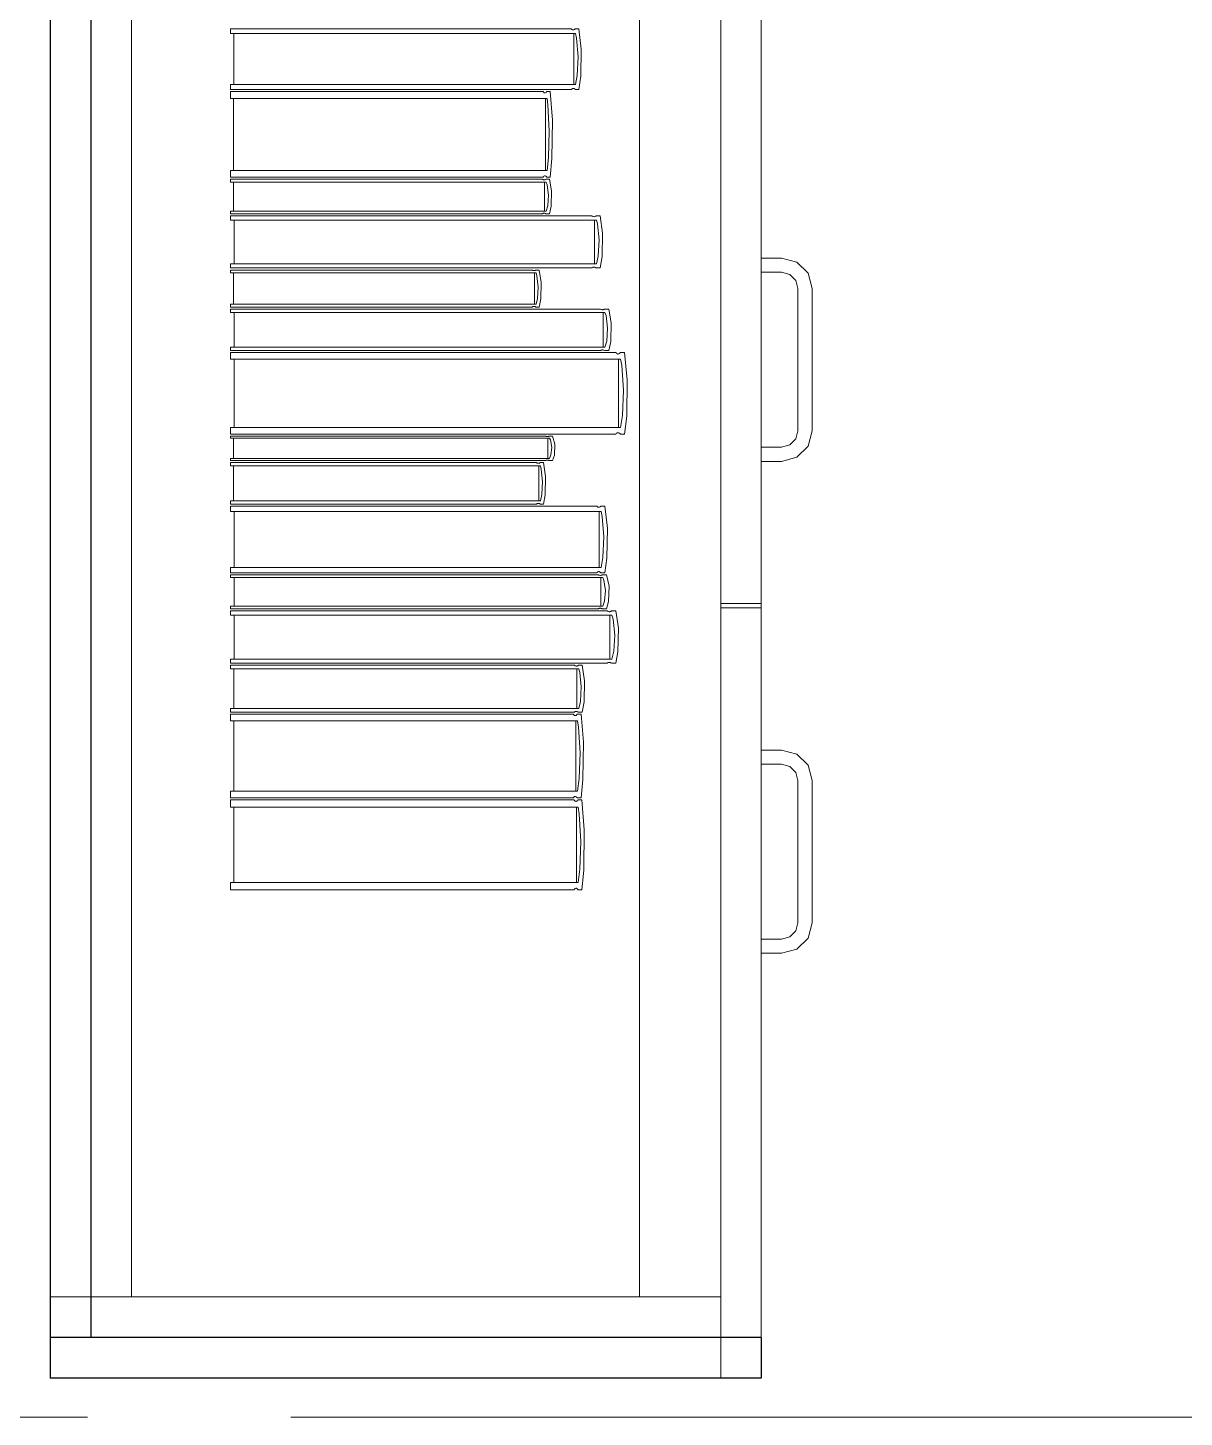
# Model space of a CAD drawing. Header units: inches. Extents: x -38 to 5698, y -33 to 92.
# Drawn here: x 130.109 to 130.678, y 10.002 to 10.685 of the extents above; entities that cross this region are included whole.
import ezdxf

# ---------------------------------------------------------------- set-up
doc = ezdxf.new("R2010")
doc.units = ezdxf.units.IN
doc.header["$MEASUREMENT"] = 0
doc.set_wipeout_variables(frame=1)
doc.linetypes.add('Punto & Raya', pattern=[0.65, 0.5, -0.075, 0, -0.075])
doc.linetypes.add('Wipeout_Contour', pattern=[1, 0, -1])
doc.layers.add('Interior - Mobiliario', color=7, linetype='Continuous')
doc.layers.add('Marcador - Secciones', color=251, linetype='Continuous')

msp = doc.modelspace()

# ---------------------------------------------------------------- linework, layer by layer
at = {"layer": 'Interior - Mobiliario', "color": 175, "linetype": 'Continuous', "lineweight": 13}
for p, q in [((130.13998, 11.50106), (130.13998, 10.04106)), ((130.44998, 10.04106), (130.44998, 11.50106)), ((130.15998, 10.06106), (130.15998, 11.48106)), ((130.40998, 11.48106), (130.40998, 10.06106)), ((130.44998, 10.06106), (130.44998, 11.48106)), ((130.44998, 10.76106), (130.44998, 10.40206)), ((130.46998, 10.76106), (130.46998, 10.40206)), ((130.37647, 10.68485), (130.20863, 10.68485)), ((130.20863, 10.68485), (130.20863, 10.68246)), ((130.37656, 10.68473), (130.37647, 10.68485)), ((130.37678, 10.68455), (130.37656, 10.68473)), ((130.37701, 10.68442), (130.37678, 10.68455)), ((130.37726, 10.68435), (130.37701, 10.68442)), ((130.37751, 10.68435), (130.37726, 10.68435)), ((130.37776, 10.6844), (130.37751, 10.68435)), ((130.378, 10.68452), (130.37776, 10.6844)), ((130.37822, 10.68469), (130.378, 10.68452)), ((130.37837, 10.68485), (130.37822, 10.68469)), ((130.38023, 10.68485), (130.37837, 10.68485)), ((130.38138, 10.6749), (130.38023, 10.68485)), ((130.20863, 10.68246), (130.37852, 10.68246)), ((130.21035, 10.68246), (130.21035, 10.6574)), ((130.37766, 10.6574), (130.37766, 10.68246)), ((130.37852, 10.68246), (130.37902, 10.6802)), ((130.37902, 10.6802), (130.37974, 10.67105)), ((130.37974, 10.67105), (130.3793, 10.66187)), ((130.38117, 10.66156), (130.38138, 10.6749)), ((130.37852, 10.6574), (130.20863, 10.6574)), ((130.20863, 10.6574), (130.20863, 10.65501)), ((130.3793, 10.66187), (130.37852, 10.6574)), ((130.38023, 10.65501), (130.38117, 10.66156)), ((130.20863, 10.65501), (130.37647, 10.65501)), ((130.36262, 10.65401), (130.20863, 10.65401)), ((130.20863, 10.65401), (130.20863, 10.65064)), ((130.20863, 10.65064), (130.3645, 10.65064)), ((130.21021, 10.65064), (130.21021, 10.61519)), ((130.3627, 10.65385), (130.36262, 10.65401)), ((130.3629, 10.65359), (130.3627, 10.65385)), ((130.36312, 10.65341), (130.3629, 10.65359)), ((130.36335, 10.65332), (130.36312, 10.65341)), ((130.36358, 10.65331), (130.36335, 10.65332)), ((130.36381, 10.65338), (130.36358, 10.65331)), ((130.36371, 10.61519), (130.36371, 10.65064)), ((130.36403, 10.65354), (130.36381, 10.65338)), ((130.36423, 10.65379), (130.36403, 10.65354)), ((130.36436, 10.65401), (130.36423, 10.65379)), ((130.36607, 10.65401), (130.36436, 10.65401)), ((130.3645, 10.65064), (130.36496, 10.64744)), ((130.36713, 10.63994), (130.36607, 10.65401)), ((130.37647, 10.65501), (130.37661, 10.65517)), ((130.37661, 10.65517), (130.37683, 10.65534)), ((130.37683, 10.65534), (130.37707, 10.65546)), ((130.37707, 10.65546), (130.37732, 10.65551)), ((130.37732, 10.65551), (130.37757, 10.6555)), ((130.37757, 10.6555), (130.37782, 10.65544)), ((130.37782, 10.65544), (130.37805, 10.65531)), ((130.37805, 10.65531), (130.37827, 10.65513)), ((130.37827, 10.65513), (130.37837, 10.65501)), ((130.37837, 10.65501), (130.38023, 10.65501)), ((130.36496, 10.64744), (130.36562, 10.6345)), ((130.36693, 10.62107), (130.36713, 10.63994)), ((130.36562, 10.6345), (130.36522, 10.62151)), ((130.3645, 10.61519), (130.20863, 10.61519)), ((130.20863, 10.61519), (130.20863, 10.61182)), ((130.36522, 10.62151), (130.3645, 10.61519)), ((130.36607, 10.61182), (130.36693, 10.62107)), ((130.20863, 10.61182), (130.36262, 10.61182)), ((130.36224, 10.61082), (130.20863, 10.61082)), ((130.20863, 10.61082), (130.20863, 10.60946)), ((130.20863, 10.60946), (130.36412, 10.60946)), ((130.2102, 10.60946), (130.2102, 10.5952)), ((130.36233, 10.61075), (130.36224, 10.61082)), ((130.36252, 10.61065), (130.36233, 10.61075)), ((130.36274, 10.61058), (130.36252, 10.61065)), ((130.36262, 10.61182), (130.36275, 10.61204)), ((130.36297, 10.61054), (130.36274, 10.61058)), ((130.36275, 10.61204), (130.36295, 10.61229)), ((130.36295, 10.61229), (130.36317, 10.61245)), ((130.3632, 10.61053), (130.36297, 10.61054)), ((130.36317, 10.61245), (130.3634, 10.61252)), ((130.36343, 10.61057), (130.3632, 10.61053)), ((130.36333, 10.5952), (130.36333, 10.60946)), ((130.3634, 10.61252), (130.36363, 10.61251)), ((130.36365, 10.61063), (130.36343, 10.61057)), ((130.36363, 10.61251), (130.36386, 10.61242)), ((130.36385, 10.61073), (130.36365, 10.61063)), ((130.36398, 10.61082), (130.36385, 10.61073)), ((130.36386, 10.61242), (130.36407, 10.61224)), ((130.36569, 10.61082), (130.36398, 10.61082)), ((130.36407, 10.61224), (130.36427, 10.61198)), ((130.36412, 10.60946), (130.36458, 10.60817)), ((130.36427, 10.61198), (130.36436, 10.61182)), ((130.36436, 10.61182), (130.36607, 10.61182)), ((130.36458, 10.60817), (130.36524, 10.60297)), ((130.36674, 10.60516), (130.36569, 10.61082)), ((130.36524, 10.60297), (130.36484, 10.59774)), ((130.36654, 10.59756), (130.36674, 10.60516)), ((130.36412, 10.5952), (130.20863, 10.5952)), ((130.20863, 10.5952), (130.20863, 10.59384)), ((130.36484, 10.59774), (130.36412, 10.5952)), ((130.36569, 10.59384), (130.36654, 10.59756)), ((130.20863, 10.59384), (130.36224, 10.59384)), ((130.38663, 10.59284), (130.20863, 10.59284)), ((130.20863, 10.59284), (130.20863, 10.59078)), ((130.20863, 10.59078), (130.3888, 10.59078)), ((130.21045, 10.59078), (130.21045, 10.56924)), ((130.36224, 10.59384), (130.36237, 10.59393)), ((130.36237, 10.59393), (130.36257, 10.59403)), ((130.36257, 10.59403), (130.36279, 10.59409)), ((130.36279, 10.59409), (130.36302, 10.59412)), ((130.36302, 10.59412), (130.36325, 10.59412)), ((130.36325, 10.59412), (130.36348, 10.59408)), ((130.36348, 10.59408), (130.36369, 10.59401)), ((130.36369, 10.59401), (130.36389, 10.5939)), ((130.36389, 10.5939), (130.36398, 10.59384)), ((130.36398, 10.59384), (130.36569, 10.59384)), ((130.38673, 10.59274), (130.38663, 10.59284)), ((130.38696, 10.59258), (130.38673, 10.59274)), ((130.38721, 10.59247), (130.38696, 10.59258)), ((130.38747, 10.59241), (130.38721, 10.59247)), ((130.38774, 10.59241), (130.38747, 10.59241)), ((130.388, 10.59246), (130.38774, 10.59241)), ((130.38789, 10.56924), (130.38789, 10.59078)), ((130.38826, 10.59255), (130.388, 10.59246)), ((130.38849, 10.5927), (130.38826, 10.59255)), ((130.38864, 10.59284), (130.38849, 10.5927)), ((130.39062, 10.59284), (130.38864, 10.59284)), ((130.3888, 10.59078), (130.38934, 10.58884)), ((130.38934, 10.58884), (130.3901, 10.58097)), ((130.39184, 10.58428), (130.39062, 10.59284)), ((130.3901, 10.58097), (130.38964, 10.57308)), ((130.39162, 10.57281), (130.39184, 10.58428)), ((130.3888, 10.56924), (130.20863, 10.56924)), ((130.20863, 10.56924), (130.20863, 10.56718)), ((130.20863, 10.56718), (130.38663, 10.56718)), ((130.38663, 10.56718), (130.38678, 10.56732)), ((130.38678, 10.56732), (130.38701, 10.56747)), ((130.38701, 10.56747), (130.38726, 10.56757)), ((130.38726, 10.56757), (130.38753, 10.56761)), ((130.38753, 10.56761), (130.3878, 10.56761)), ((130.3878, 10.56761), (130.38806, 10.56755)), ((130.38806, 10.56755), (130.38831, 10.56744)), ((130.38831, 10.56744), (130.38854, 10.56728)), ((130.38854, 10.56728), (130.38864, 10.56718)), ((130.38864, 10.56718), (130.39062, 10.56718)), ((130.38964, 10.57308), (130.3888, 10.56924)), ((130.39062, 10.56718), (130.39162, 10.57281)), ((130.47998, 10.57206), (130.46998, 10.57206)), ((130.46998, 10.57206), (130.46998, 10.56506)), ((130.48748, 10.57005), (130.47998, 10.57206)), ((130.49297, 10.56456), (130.48748, 10.57005)), ((130.35725, 10.56618), (130.20863, 10.56618)), ((130.20863, 10.56618), (130.20863, 10.56473)), ((130.20863, 10.56473), (130.35907, 10.56473)), ((130.21015, 10.56473), (130.21015, 10.54945)), ((130.35734, 10.56611), (130.35725, 10.56618)), ((130.35753, 10.566), (130.35734, 10.56611)), ((130.35774, 10.56593), (130.35753, 10.566)), ((130.35796, 10.56588), (130.35774, 10.56593)), ((130.35818, 10.56588), (130.35796, 10.56588)), ((130.3584, 10.56591), (130.35818, 10.56588)), ((130.35831, 10.54945), (130.35831, 10.56473)), ((130.35861, 10.56598), (130.3584, 10.56591)), ((130.35881, 10.56609), (130.35861, 10.56598)), ((130.35893, 10.56618), (130.35881, 10.56609)), ((130.36059, 10.56618), (130.35893, 10.56618)), ((130.35907, 10.56473), (130.35952, 10.56335)), ((130.35952, 10.56335), (130.36015, 10.55777)), ((130.36161, 10.56012), (130.36059, 10.56618)), ((130.36142, 10.55198), (130.36161, 10.56012)), ((130.46998, 10.56506), (130.47998, 10.56506)), ((130.47998, 10.56506), (130.48398, 10.56398)), ((130.48398, 10.56398), (130.4869, 10.56106)), ((130.4869, 10.56106), (130.48798, 10.55706)), ((130.49498, 10.55706), (130.49297, 10.56456)), ((130.36015, 10.55777), (130.35976, 10.55217)), ((130.48798, 10.55706), (130.48798, 10.48706)), ((130.49498, 10.48706), (130.49498, 10.55706)), ((130.35907, 10.54945), (130.20863, 10.54945)), ((130.20863, 10.54945), (130.20863, 10.54799)), ((130.20863, 10.54799), (130.35725, 10.54799)), ((130.39079, 10.54699), (130.20863, 10.54699)), ((130.20863, 10.54699), (130.20863, 10.54535)), ((130.35725, 10.54799), (130.35738, 10.54809)), ((130.35738, 10.54809), (130.35757, 10.54819)), ((130.35757, 10.54819), (130.35778, 10.54826)), ((130.35778, 10.54826), (130.358, 10.54829)), ((130.358, 10.54829), (130.35823, 10.54829)), ((130.35823, 10.54829), (130.35845, 10.54825)), ((130.35845, 10.54825), (130.35866, 10.54817)), ((130.35866, 10.54817), (130.35885, 10.54806)), ((130.35885, 10.54806), (130.35893, 10.54799)), ((130.35893, 10.54799), (130.36059, 10.54799)), ((130.35976, 10.55217), (130.35907, 10.54945)), ((130.36059, 10.54799), (130.36142, 10.55198)), ((130.39089, 10.54691), (130.39079, 10.54699)), ((130.39112, 10.54679), (130.39089, 10.54691)), ((130.39138, 10.5467), (130.39112, 10.54679)), ((130.39165, 10.54665), (130.39138, 10.5467)), ((130.39192, 10.54665), (130.39165, 10.54665)), ((130.3922, 10.54669), (130.39192, 10.54665)), ((130.39245, 10.54676), (130.3922, 10.54669)), ((130.3927, 10.54688), (130.39245, 10.54676)), ((130.39285, 10.54699), (130.3927, 10.54688)), ((130.39487, 10.54699), (130.39285, 10.54699)), ((130.39612, 10.54017), (130.39487, 10.54699)), ((130.20863, 10.54535), (130.39301, 10.54535)), ((130.2105, 10.54535), (130.2105, 10.52818)), ((130.39208, 10.52818), (130.39208, 10.54535)), ((130.39301, 10.54535), (130.39356, 10.5438)), ((130.39356, 10.5438), (130.39434, 10.53753)), ((130.39589, 10.53103), (130.39612, 10.54017)), ((130.39434, 10.53753), (130.39387, 10.53124)), ((130.39301, 10.52818), (130.20863, 10.52818)), ((130.20863, 10.52818), (130.20863, 10.52654)), ((130.20863, 10.52654), (130.39079, 10.52654)), ((130.39079, 10.52654), (130.39094, 10.52665)), ((130.39094, 10.52665), (130.39118, 10.52677)), ((130.39118, 10.52677), (130.39144, 10.52684)), ((130.39144, 10.52684), (130.39171, 10.52688)), ((130.39171, 10.52688), (130.39198, 10.52688)), ((130.39198, 10.52688), (130.39225, 10.52683)), ((130.39225, 10.52683), (130.39251, 10.52674)), ((130.39251, 10.52674), (130.39275, 10.52662)), ((130.39275, 10.52662), (130.39285, 10.52654)), ((130.39285, 10.52654), (130.39487, 10.52654)), ((130.39387, 10.53124), (130.39301, 10.52818)), ((130.39487, 10.52654), (130.39589, 10.53103)), ((130.39839, 10.52554), (130.20863, 10.52554)), ((130.20863, 10.52554), (130.20863, 10.52234)), ((130.20863, 10.52234), (130.4007, 10.52234)), ((130.21057, 10.52234), (130.21057, 10.48869)), ((130.39849, 10.52539), (130.39839, 10.52554)), ((130.39874, 10.52514), (130.39849, 10.52539)), ((130.399, 10.52497), (130.39874, 10.52514)), ((130.39928, 10.52488), (130.399, 10.52497)), ((130.39957, 10.52487), (130.39928, 10.52488)), ((130.39985, 10.52494), (130.39957, 10.52487)), ((130.39973, 10.48869), (130.39973, 10.52234)), ((130.40012, 10.5251), (130.39985, 10.52494)), ((130.40037, 10.52533), (130.40012, 10.5251)), ((130.40053, 10.52554), (130.40037, 10.52533)), ((130.40264, 10.52554), (130.40053, 10.52554)), ((130.4007, 10.52234), (130.40128, 10.5193)), ((130.40128, 10.5193), (130.40209, 10.50702)), ((130.40395, 10.51218), (130.40264, 10.52554)), ((130.40209, 10.50702), (130.40159, 10.49469)), ((130.4037, 10.49427), (130.40395, 10.51218)), ((130.40159, 10.49469), (130.4007, 10.48869)), ((130.40264, 10.48549), (130.4037, 10.49427)), ((130.4007, 10.48869), (130.20863, 10.48869)), ((130.20863, 10.48869), (130.20863, 10.48549)), ((130.20863, 10.48549), (130.39839, 10.48549)), ((130.39839, 10.48549), (130.39854, 10.4857)), ((130.39854, 10.4857), (130.39879, 10.48593)), ((130.39879, 10.48593), (130.39907, 10.48608)), ((130.39907, 10.48608), (130.39935, 10.48616)), ((130.39935, 10.48616), (130.39963, 10.48615)), ((130.39963, 10.48615), (130.39991, 10.48606)), ((130.39991, 10.48606), (130.40018, 10.48589)), ((130.40018, 10.48589), (130.40043, 10.48564)), ((130.40043, 10.48564), (130.40053, 10.48549)), ((130.40053, 10.48549), (130.40264, 10.48549)), ((130.48798, 10.48706), (130.4869, 10.48306)), ((130.49297, 10.47956), (130.49498, 10.48706)), ((130.36378, 10.48449), (130.20863, 10.48449)), ((130.20863, 10.48449), (130.20863, 10.48352)), ((130.20863, 10.48352), (130.36567, 10.48352)), ((130.21022, 10.48352), (130.21022, 10.47341)), ((130.36387, 10.48444), (130.36378, 10.48449)), ((130.36407, 10.48437), (130.36387, 10.48444)), ((130.36428, 10.48432), (130.36407, 10.48437)), ((130.36451, 10.48429), (130.36428, 10.48432)), ((130.36475, 10.48429), (130.36451, 10.48429)), ((130.36498, 10.48431), (130.36475, 10.48429)), ((130.36488, 10.47341), (130.36488, 10.48352)), ((130.3652, 10.48435), (130.36498, 10.48431)), ((130.3654, 10.48442), (130.3652, 10.48435)), ((130.36554, 10.48449), (130.3654, 10.48442)), ((130.36726, 10.48449), (130.36554, 10.48449)), ((130.36567, 10.48352), (130.36614, 10.48261)), ((130.36614, 10.48261), (130.36681, 10.47892)), ((130.36681, 10.47892), (130.3664, 10.47521)), ((130.36832, 10.48047), (130.36726, 10.48449)), ((130.36813, 10.47509), (130.36832, 10.48047)), ((130.46998, 10.47906), (130.46998, 10.47206)), ((130.47998, 10.47906), (130.46998, 10.47906)), ((130.48398, 10.48013), (130.47998, 10.47906)), ((130.4869, 10.48306), (130.48398, 10.48013)), ((130.48748, 10.47407), (130.49297, 10.47956)), ((130.36567, 10.47341), (130.20863, 10.47341)), ((130.20863, 10.47341), (130.20863, 10.47245)), ((130.20863, 10.47245), (130.36378, 10.47245)), ((130.35936, 10.47145), (130.20863, 10.47145)), ((130.20863, 10.47145), (130.20863, 10.46982)), ((130.35945, 10.47137), (130.35936, 10.47145)), ((130.35964, 10.47125), (130.35945, 10.47137)), ((130.35986, 10.47116), (130.35964, 10.47125)), ((130.36094, 10.47134), (130.36075, 10.47122)), ((130.36107, 10.47145), (130.36094, 10.47134)), ((130.36275, 10.47145), (130.36107, 10.47145)), ((130.36378, 10.46465), (130.36275, 10.47145)), ((130.36378, 10.47245), (130.36391, 10.47251)), ((130.36391, 10.47251), (130.36411, 10.47258)), ((130.36411, 10.47258), (130.36433, 10.47263)), ((130.36433, 10.47263), (130.36457, 10.47265)), ((130.36457, 10.47265), (130.3648, 10.47265)), ((130.3648, 10.47265), (130.36503, 10.47262)), ((130.36503, 10.47262), (130.36525, 10.47257)), ((130.36525, 10.47257), (130.36545, 10.4725)), ((130.36545, 10.4725), (130.36554, 10.47245)), ((130.36554, 10.47245), (130.36726, 10.47245)), ((130.3664, 10.47521), (130.36567, 10.47341)), ((130.36726, 10.47245), (130.36813, 10.47509)), ((130.46998, 10.47206), (130.47998, 10.47206)), ((130.47998, 10.47206), (130.48748, 10.47407)), ((130.20863, 10.46982), (130.36121, 10.46982)), ((130.21017, 10.46982), (130.21017, 10.4527)), ((130.36008, 10.47111), (130.35986, 10.47116)), ((130.36031, 10.47111), (130.36008, 10.47111)), ((130.36053, 10.47115), (130.36031, 10.47111)), ((130.36044, 10.4527), (130.36044, 10.46982)), ((130.36075, 10.47122), (130.36053, 10.47115)), ((130.36121, 10.46982), (130.36166, 10.46827)), ((130.36166, 10.46827), (130.36231, 10.46202)), ((130.36359, 10.45554), (130.36378, 10.46465)), ((130.36231, 10.46202), (130.36191, 10.45575)), ((130.36121, 10.4527), (130.20863, 10.4527)), ((130.20863, 10.4527), (130.20863, 10.45107)), ((130.20863, 10.45107), (130.35936, 10.45107)), ((130.35936, 10.45107), (130.35949, 10.45118)), ((130.35949, 10.45118), (130.35969, 10.4513)), ((130.35969, 10.4513), (130.35991, 10.45137)), ((130.35991, 10.45137), (130.36013, 10.45141)), ((130.36013, 10.45141), (130.36036, 10.45141)), ((130.36036, 10.45141), (130.36058, 10.45136)), ((130.36058, 10.45136), (130.36079, 10.45127)), ((130.36079, 10.45127), (130.36099, 10.45115)), ((130.36099, 10.45115), (130.36107, 10.45107)), ((130.36107, 10.45107), (130.36275, 10.45107)), ((130.36191, 10.45575), (130.36121, 10.4527)), ((130.36275, 10.45107), (130.36359, 10.45554)), ((130.38893, 10.45007), (130.20863, 10.45007)), ((130.20863, 10.45007), (130.20863, 10.44745)), ((130.20863, 10.44745), (130.39113, 10.44745)), ((130.21048, 10.44745), (130.21048, 10.4199)), ((130.38903, 10.44994), (130.38893, 10.45007)), ((130.38926, 10.44974), (130.38903, 10.44994)), ((130.38952, 10.4496), (130.38926, 10.44974)), ((130.38978, 10.44953), (130.38952, 10.4496)), ((130.39005, 10.44952), (130.38978, 10.44953)), ((130.39032, 10.44958), (130.39005, 10.44952)), ((130.39021, 10.4199), (130.39021, 10.44745)), ((130.39058, 10.44971), (130.39032, 10.44958)), ((130.39082, 10.44989), (130.39058, 10.44971)), ((130.39097, 10.45007), (130.39082, 10.44989)), ((130.39297, 10.45007), (130.39097, 10.45007)), ((130.39113, 10.44745), (130.39168, 10.44496)), ((130.39168, 10.44496), (130.39245, 10.4349)), ((130.39421, 10.43913), (130.39297, 10.45007)), ((130.39398, 10.42446), (130.39421, 10.43913)), ((130.39245, 10.4349), (130.39198, 10.42481)), ((130.39198, 10.42481), (130.39113, 10.4199)), ((130.39297, 10.41727), (130.39398, 10.42446)), ((130.39113, 10.4199), (130.20863, 10.4199)), ((130.20863, 10.4199), (130.20863, 10.41727)), ((130.20863, 10.41727), (130.38893, 10.41727)), ((130.38893, 10.41727), (130.38908, 10.41745)), ((130.38908, 10.41745), (130.38932, 10.41763)), ((130.38932, 10.41763), (130.38957, 10.41776)), ((130.38957, 10.41776), (130.38984, 10.41782)), ((130.38984, 10.41782), (130.39011, 10.41781)), ((130.39011, 10.41781), (130.39038, 10.41774)), ((130.39038, 10.41774), (130.39063, 10.4176)), ((130.39063, 10.4176), (130.39087, 10.4174)), ((130.39087, 10.4174), (130.39097, 10.41727)), ((130.39097, 10.41727), (130.39297, 10.41727)), ((130.38973, 10.41627), (130.20863, 10.41627)), ((130.20863, 10.41627), (130.20863, 10.41493)), ((130.20863, 10.41493), (130.39194, 10.41493)), ((130.21048, 10.41493), (130.21048, 10.40085)), ((130.38983, 10.41621), (130.38973, 10.41627)), ((130.39006, 10.4161), (130.38983, 10.41621)), ((130.39032, 10.41603), (130.39006, 10.4161)), ((130.39058, 10.41599), (130.39032, 10.41603)), ((130.39086, 10.41599), (130.39058, 10.41599)), ((130.39113, 10.41602), (130.39086, 10.41599)), ((130.39101, 10.40085), (130.39101, 10.41493)), ((130.39139, 10.41609), (130.39113, 10.41602)), ((130.39162, 10.41618), (130.39139, 10.41609)), ((130.39178, 10.41627), (130.39162, 10.41618)), ((130.39379, 10.41627), (130.39178, 10.41627)), ((130.39194, 10.41493), (130.39249, 10.41366)), ((130.39249, 10.41366), (130.39326, 10.40852)), ((130.39503, 10.41068), (130.39379, 10.41627)), ((130.3948, 10.40318), (130.39503, 10.41068)), ((130.39279, 10.40336), (130.39194, 10.40085)), ((130.39326, 10.40852), (130.39279, 10.40336)), ((130.39379, 10.39951), (130.3948, 10.40318)), ((130.39194, 10.40085), (130.20863, 10.40085)), ((130.20863, 10.40085), (130.20863, 10.39951)), ((130.20863, 10.39951), (130.38973, 10.39951)), ((130.39417, 10.39851), (130.20863, 10.39851)), ((130.20863, 10.39851), (130.20863, 10.39645)), ((130.20863, 10.39645), (130.39644, 10.39645)), ((130.21053, 10.39645), (130.21053, 10.37482)), ((130.38973, 10.39951), (130.38988, 10.3996)), ((130.38988, 10.3996), (130.39012, 10.39969)), ((130.39012, 10.39969), (130.39038, 10.39976)), ((130.39038, 10.39976), (130.39064, 10.39979)), ((130.39064, 10.39979), (130.39092, 10.39978)), ((130.39092, 10.39978), (130.39119, 10.39974)), ((130.39119, 10.39974), (130.39144, 10.39967)), ((130.39144, 10.39967), (130.39167, 10.39957)), ((130.39167, 10.39957), (130.39178, 10.39951)), ((130.39178, 10.39951), (130.39379, 10.39951)), ((130.39427, 10.39841), (130.39417, 10.39851)), ((130.39451, 10.39825), (130.39427, 10.39841)), ((130.39477, 10.39814), (130.39451, 10.39825)), ((130.39505, 10.39808), (130.39477, 10.39814)), ((130.39533, 10.39808), (130.39505, 10.39808)), ((130.3956, 10.39812), (130.39533, 10.39808)), ((130.39549, 10.37482), (130.39549, 10.39645)), ((130.39587, 10.39822), (130.3956, 10.39812)), ((130.39611, 10.39837), (130.39587, 10.39822)), ((130.39627, 10.39851), (130.39611, 10.39837)), ((130.39833, 10.39851), (130.39627, 10.39851)), ((130.39644, 10.39645), (130.397, 10.39449)), ((130.39961, 10.38992), (130.39833, 10.39851)), ((130.46998, 10.40206), (130.44998, 10.40206)), ((130.46998, 10.40006), (130.44998, 10.40006)), ((130.397, 10.39449), (130.39779, 10.3866)), ((130.39937, 10.37841), (130.39961, 10.38992)), ((130.39779, 10.3866), (130.39731, 10.37868)), ((130.39731, 10.37868), (130.39644, 10.37482)), ((130.39833, 10.37276), (130.39937, 10.37841)), ((130.39644, 10.37482), (130.20863, 10.37482)), ((130.20863, 10.37482), (130.20863, 10.37276)), ((130.20863, 10.37276), (130.39417, 10.37276)), ((130.37804, 10.37176), (130.20863, 10.37176)), ((130.20863, 10.37176), (130.20863, 10.36992)), ((130.20863, 10.36992), (130.38011, 10.36992)), ((130.21037, 10.36992), (130.21037, 10.35052)), ((130.37813, 10.37167), (130.37804, 10.37176)), ((130.37835, 10.37153), (130.37813, 10.37167)), ((130.37859, 10.37144), (130.37835, 10.37153)), ((130.37884, 10.37138), (130.37859, 10.37144)), ((130.3791, 10.37138), (130.37884, 10.37138)), ((130.37935, 10.37142), (130.3791, 10.37138)), ((130.37924, 10.35052), (130.37924, 10.36992)), ((130.37959, 10.37151), (130.37935, 10.37142)), ((130.37981, 10.37164), (130.37959, 10.37151)), ((130.37996, 10.37176), (130.37981, 10.37164)), ((130.38184, 10.37176), (130.37996, 10.37176)), ((130.38011, 10.36992), (130.38062, 10.36817)), ((130.383, 10.36406), (130.38184, 10.37176)), ((130.39417, 10.37276), (130.39432, 10.3729)), ((130.39432, 10.3729), (130.39457, 10.37305)), ((130.39457, 10.37305), (130.39483, 10.37315)), ((130.39483, 10.37315), (130.39511, 10.37319)), ((130.39511, 10.37319), (130.39539, 10.37319)), ((130.39539, 10.37319), (130.39566, 10.37313)), ((130.39566, 10.37313), (130.39592, 10.37302)), ((130.39592, 10.37302), (130.39616, 10.37286)), ((130.39616, 10.37286), (130.39627, 10.37276)), ((130.39627, 10.37276), (130.39833, 10.37276)), ((130.38062, 10.36817), (130.38134, 10.36109)), ((130.38279, 10.35374), (130.383, 10.36406)), ((130.38134, 10.36109), (130.3809, 10.35398)), ((130.38011, 10.35052), (130.20863, 10.35052)), ((130.20863, 10.35052), (130.20863, 10.34867)), ((130.20863, 10.34867), (130.37804, 10.34867)), ((130.37804, 10.34867), (130.37818, 10.3488)), ((130.37818, 10.3488), (130.3784, 10.34893)), ((130.3784, 10.34893), (130.37865, 10.34902)), ((130.37865, 10.34902), (130.3789, 10.34906)), ((130.3789, 10.34906), (130.37915, 10.34905)), ((130.37915, 10.34905), (130.3794, 10.349)), ((130.3794, 10.349), (130.37964, 10.3489)), ((130.37964, 10.3489), (130.37986, 10.34876)), ((130.37986, 10.34876), (130.37996, 10.34867)), ((130.37996, 10.34867), (130.38184, 10.34867)), ((130.3809, 10.35398), (130.38011, 10.35052)), ((130.38184, 10.34867), (130.38279, 10.35374)), ((130.37746, 10.34767), (130.20863, 10.34767)), ((130.20863, 10.34767), (130.20863, 10.34438)), ((130.20863, 10.34438), (130.37952, 10.34438)), ((130.21036, 10.34438), (130.21036, 10.30981)), ((130.37756, 10.34751), (130.37746, 10.34767)), ((130.37778, 10.34726), (130.37756, 10.34751)), ((130.37801, 10.34709), (130.37778, 10.34726)), ((130.37826, 10.34699), (130.37801, 10.34709)), ((130.37852, 10.34698), (130.37826, 10.34699)), ((130.37877, 10.34706), (130.37852, 10.34698)), ((130.37866, 10.30981), (130.37866, 10.34438)), ((130.37901, 10.34722), (130.37877, 10.34706)), ((130.37923, 10.34745), (130.37901, 10.34722)), ((130.37937, 10.34767), (130.37923, 10.34745)), ((130.38125, 10.34767), (130.37937, 10.34767)), ((130.37952, 10.34438), (130.38004, 10.34126)), ((130.38241, 10.33395), (130.38125, 10.34767)), ((130.38004, 10.34126), (130.38076, 10.32864)), ((130.38076, 10.32864), (130.38032, 10.31597)), ((130.3822, 10.31554), (130.38241, 10.33395)), ((130.46998, 10.33006), (130.47998, 10.33006)), ((130.46998, 10.32306), (130.46998, 10.33006)), ((130.47998, 10.33006), (130.48748, 10.32805)), ((130.48748, 10.32805), (130.49297, 10.32256)), ((130.47998, 10.32306), (130.46998, 10.32306)), ((130.48398, 10.32198), (130.47998, 10.32306)), ((130.4869, 10.31906), (130.48398, 10.32198)), ((130.49297, 10.32256), (130.49498, 10.31506)), ((130.38032, 10.31597), (130.37952, 10.30981)), ((130.38125, 10.30651), (130.3822, 10.31554)), ((130.48798, 10.31506), (130.4869, 10.31906)), ((130.48798, 10.24506), (130.48798, 10.31506)), ((130.49498, 10.31506), (130.49498, 10.24506)), ((130.37952, 10.30981), (130.20863, 10.30981)), ((130.20863, 10.30981), (130.20863, 10.30651)), ((130.37807, 10.30713), (130.37832, 10.3072)), ((130.37832, 10.3072), (130.37857, 10.30719)), ((130.20863, 10.30651), (130.37746, 10.30651)), ((130.3778, 10.30551), (130.20863, 10.30551)), ((130.20863, 10.30551), (130.20863, 10.30198)), ((130.20863, 10.30198), (130.37987, 10.30198)), ((130.21036, 10.30198), (130.21036, 10.26486)), ((130.37746, 10.30651), (130.3776, 10.30673)), ((130.3776, 10.30673), (130.37783, 10.30697)), ((130.3779, 10.30534), (130.3778, 10.30551)), ((130.37783, 10.30697), (130.37807, 10.30713)), ((130.37812, 10.30507), (130.3779, 10.30534)), ((130.37835, 10.30489), (130.37812, 10.30507)), ((130.3786, 10.30479), (130.37835, 10.30489)), ((130.37857, 10.30719), (130.37882, 10.3071)), ((130.37886, 10.30478), (130.3786, 10.30479)), ((130.37882, 10.3071), (130.37906, 10.30692)), ((130.37911, 10.30486), (130.37886, 10.30478)), ((130.379, 10.26486), (130.379, 10.30198)), ((130.37906, 10.30692), (130.37928, 10.30667)), ((130.37935, 10.30502), (130.37911, 10.30486)), ((130.37928, 10.30667), (130.37937, 10.30651)), ((130.37958, 10.30528), (130.37935, 10.30502)), ((130.37937, 10.30651), (130.38125, 10.30651)), ((130.37972, 10.30551), (130.37958, 10.30528)), ((130.3816, 10.30551), (130.37972, 10.30551)), ((130.37987, 10.30198), (130.38038, 10.29863)), ((130.38276, 10.29078), (130.3816, 10.30551)), ((130.38038, 10.29863), (130.3811, 10.28508)), ((130.38254, 10.27102), (130.38276, 10.29078)), ((130.3811, 10.28508), (130.38066, 10.27148)), ((130.38066, 10.27148), (130.37987, 10.26486)), ((130.3816, 10.26133), (130.38254, 10.27102)), ((130.37987, 10.26486), (130.20863, 10.26486)), ((130.20863, 10.26486), (130.20863, 10.26133)), ((130.20863, 10.26133), (130.3778, 10.26133)), ((130.3778, 10.26133), (130.37794, 10.26157)), ((130.37794, 10.26157), (130.37817, 10.26182)), ((130.37817, 10.26182), (130.37841, 10.26199)), ((130.37841, 10.26199), (130.37866, 10.26207)), ((130.37866, 10.26207), (130.37892, 10.26206)), ((130.37892, 10.26206), (130.37917, 10.26196)), ((130.37917, 10.26196), (130.3794, 10.26177)), ((130.3794, 10.26177), (130.37962, 10.2615)), ((130.37962, 10.2615), (130.37972, 10.26133)), ((130.37972, 10.26133), (130.3816, 10.26133)), ((130.48398, 10.23813), (130.4869, 10.24106)), ((130.4869, 10.24106), (130.48798, 10.24506)), ((130.49498, 10.24506), (130.49297, 10.23756)), ((130.46998, 10.23706), (130.47998, 10.23706)), ((130.46998, 10.23006), (130.46998, 10.23706)), ((130.47998, 10.23706), (130.48398, 10.23813)), ((130.48748, 10.23207), (130.47998, 10.23006)), ((130.49297, 10.23756), (130.48748, 10.23207)), ((130.47998, 10.23006), (130.46998, 10.23006)), ((130.15998, 10.06106), (130.40998, 10.06106)), ((130.40998, 10.06106), (130.44998, 10.06106)), ((130.13998, 10.04106), (130.44998, 10.04106))]:
    msp.add_line(p, q, dxfattribs=at)
at = {"layer": 'Marcador - Secciones', "color": 251, "linetype": 'Punto & Raya', "lineweight": 13}
msp.add_line((97.43837, 10.00185), (138.85065, 10.00185), dxfattribs=at)

# ---------------------------------------------------------------- next in the draw order: wipeouts: each hides what was drawn before it
at = {"color": 254, "linetype": 'Wipeout_Contour', "lineweight": 0, "ltscale": 3367.033441}
msp.add_wipeout([(130.13998, 10.04106), (130.13998, 11.50106), (130.11998, 11.50106), (130.11998, 10.04106)], dxfattribs=at).dxf.layer = 'Interior - Mobiliario'

# ---------------------------------------------------------------- next in the draw order: linework, layer by layer
at = {"layer": 'Interior - Mobiliario', "color": 175, "linetype": 'Continuous', "lineweight": 30}
for p, q in [((130.11998, 11.50106), (130.11998, 10.04106)), ((130.13998, 11.50106), (130.13998, 10.04106)), ((130.13998, 10.04106), (130.11998, 10.04106))]:
    msp.add_line(p, q, dxfattribs=at)
at = {"layer": 'Interior - Mobiliario', "color": 175, "linetype": 'Continuous', "lineweight": 13}
for p, q in [((130.11998, 11.50106), (130.11998, 10.04106)), ((130.13998, 10.04106), (130.13998, 11.50106)), ((130.11998, 11.48106), (130.11998, 10.06106)), ((130.11998, 10.06106), (130.15998, 10.06106)), ((130.11998, 10.04106), (130.13998, 10.04106))]:
    msp.add_line(p, q, dxfattribs=at)

# ---------------------------------------------------------------- next in the draw order: wipeouts: each hides what was drawn before it
at = {"color": 254, "linetype": 'Wipeout_Contour', "lineweight": 0, "ltscale": 3367.65557}
msp.add_wipeout([(130.46998, 10.02106), (130.46998, 10.04106), (130.11998, 10.04106), (130.11998, 10.02106)], dxfattribs=at).dxf.layer = 'Interior - Mobiliario'

# ---------------------------------------------------------------- next in the draw order: linework, layer by layer
at = {"layer": 'Interior - Mobiliario', "color": 175, "linetype": 'Continuous', "lineweight": 13}
for p, q in [((130.11998, 10.02106), (130.11998, 11.52106)), ((130.46998, 11.52106), (130.46998, 10.02106)), ((130.11998, 11.50106), (130.11998, 10.04106)), ((130.13998, 11.50106), (130.13998, 10.04106)), ((130.13998, 11.50106), (130.13998, 10.04106)), ((130.13998, 11.50106), (130.13998, 10.04106)), ((130.44998, 10.04106), (130.44998, 11.50106)), ((130.44998, 10.04106), (130.44998, 11.50106)), ((130.46998, 10.04106), (130.46998, 11.50106)), ((130.46998, 10.04106), (130.46998, 11.50106)), ((130.44998, 10.04106), (130.44998, 10.40006)), ((130.46998, 10.04106), (130.46998, 10.40006)), ((130.11998, 10.06106), (130.11998, 10.02106)), ((130.44998, 10.02106), (130.44998, 10.06106)), ((130.11998, 10.04106), (130.11998, 10.02106)), ((130.46998, 10.04106), (130.11998, 10.04106)), ((130.11998, 10.04106), (130.46998, 10.04106)), ((130.13998, 10.04106), (130.46998, 10.04106)), ((130.13998, 10.04106), (130.44998, 10.04106)), ((130.13998, 10.04106), (130.44998, 10.04106)), ((130.46998, 10.04106), (130.44998, 10.04106)), ((130.46998, 10.02106), (130.46998, 10.04106)), ((130.11998, 10.02106), (130.46998, 10.02106)), ((130.11998, 10.02106), (130.44998, 10.02106)), ((130.46998, 10.02106), (130.11998, 10.02106))]:
    msp.add_line(p, q, dxfattribs=at)
at = {"layer": 'Interior - Mobiliario', "color": 175, "linetype": 'Continuous', "lineweight": 30}
for p, q in [((130.46998, 10.04106), (130.11998, 10.04106)), ((130.11998, 10.04106), (130.11998, 10.02106)), ((130.46998, 10.04106), (130.46998, 10.02106)), ((130.46998, 10.02106), (130.11998, 10.02106))]:
    msp.add_line(p, q, dxfattribs=at)

doc.saveas('drawing.dxf')
